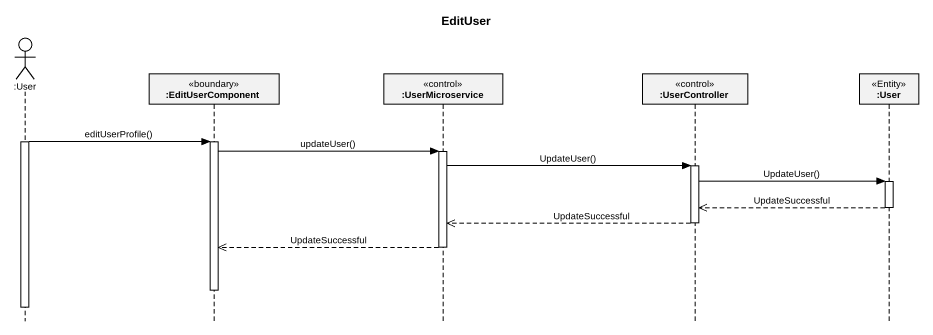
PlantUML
@startuml
title EditUser
hide footbox
actor ":User" as User
participant ":EditUserComponent" as EditUserComponent <<boundary>>
participant ":UserMicroservice" as UserMicroservice <<control>>
participant ":UserController" as UserController <<control>>
participant ":User" as User_2 <<Entity>>

activate User
User -> EditUserComponent : editUserProfile()
activate EditUserComponent
EditUserComponent -> UserMicroservice : updateUser()
activate UserMicroservice
UserMicroservice -> UserController : UpdateUser()
activate UserController
UserController -> User_2 : UpdateUser()
activate User_2
User_2 -->> UserController : UpdateSuccessful
deactivate User_2
UserController -->> UserMicroservice : UpdateSuccessful
deactivate UserController
UserMicroservice -->> EditUserComponent : UpdateSuccessful
deactivate UserMicroservice
deactivate EditUserComponent
deactivate User
@enduml
